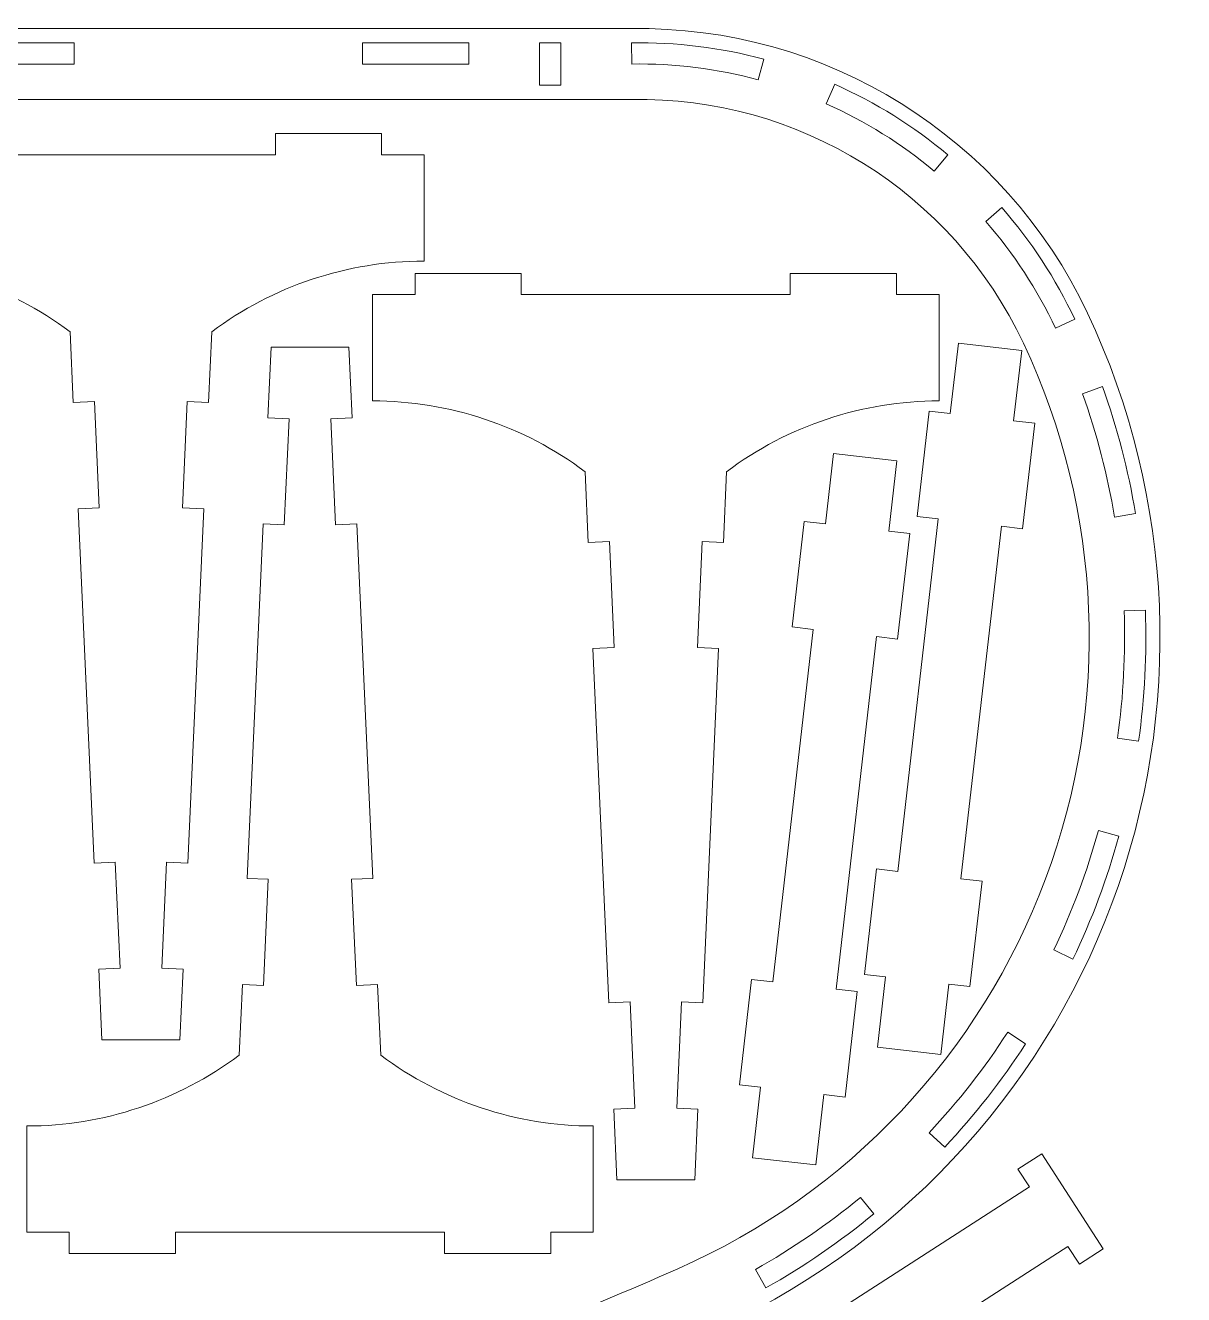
# Model space of a CAD drawing. Header units: millimetres. Extents: x -416 to 416, y -276 to 276.
# Drawn here: x 79.6 to 243.2, y 96.8 to 276 of the extents above; entities that cross this region are included whole.
import ezdxf

# ---------------------------------------------------------------- set-up
doc = ezdxf.new("R2010")
doc.units = ezdxf.units.MM
doc.header["$MEASUREMENT"] = 0
doc.layers.add('Camada 1', color=7, linetype='Continuous')

msp = doc.modelspace()

# ---------------------------------------------------------------- linework, layer by layer
at = {"layer": 'Camada 1', "color": 250, "lineweight": 20}
for points, knots in [([(165.113, 275.5761), (165.113, 275.5761), (-54.2609, 275.5761), (-54.2609, 275.5761), (-54.2609, 275.5761), (-54.2609, 275.5761), (-54.2609, -6.2133), (-54.2609, -6.2133), (-54.2609, -6.2133), (-54.2609, -6.2133), (37.3377, -6.2133), (37.3377, -6.2133), (37.3377, -6.2133), (50.4542, -6.3986), (62.3553, 1.44), (67.3646, 13.5637), (67.3646, 13.5637), (79.211, 42.2349), (102.8657, 64.3906), (132.2501, 74.3373), (132.2501, 74.3373), (147.0068, 79.3324), (161.5325, 84.9858), (175.7835, 91.2804), (175.7835, 91.2804), (202.2728, 102.9807), (222.9213, 124.873), (233.0539, 152.0006), (233.0539, 152.0006), (243.1864, 179.1282), (241.9459, 209.1964), (229.613, 235.3977), (229.613, 235.3977), (217.8864, 260.3105), (192.6439, 276.0346), (165.113, 275.5761)], [0, 0, 0, 0, 0.1, 0.1, 0.1, 0.1, 0.2, 0.2, 0.2, 0.2, 0.3, 0.3, 0.3, 0.3, 0.4, 0.4, 0.4, 0.4, 0.5, 0.5, 0.5, 0.5, 0.6, 0.6, 0.6, 0.6, 0.7, 0.7, 0.7, 0.7, 0.8, 0.8, 0.8, 0.8, 1, 1, 1, 1]), ([(86.4725, 270.5761), (86.4725, 270.5761), (71.4726, 270.5761), (71.4726, 270.5761), (71.4726, 270.5761), (71.4726, 270.5761), (71.4726, 273.5761), (71.4726, 273.5761), (71.4726, 273.5761), (71.4726, 273.5761), (86.4725, 273.5761), (86.4725, 273.5761), (86.4725, 273.5761), (86.4725, 273.5761), (86.4725, 270.5761), (86.4725, 270.5761)], [0, 0, 0, 0, 0.2, 0.2, 0.2, 0.2, 0.4, 0.4, 0.4, 0.4, 0.6, 0.6, 0.6, 0.6, 1, 1, 1, 1]), ([(127.2059, 270.5761), (127.2059, 270.5761), (127.2059, 273.5761), (127.2059, 273.5761), (127.2059, 273.5761), (127.2059, 273.5761), (142.2059, 273.5761), (142.2059, 273.5761), (142.2059, 273.5761), (142.2059, 273.5761), (142.2059, 270.5761), (142.2059, 270.5761), (142.2059, 270.5761), (142.2059, 270.5761), (127.2059, 270.5761), (127.2059, 270.5761)], [0, 0, 0, 0, 0.2, 0.2, 0.2, 0.2, 0.4, 0.4, 0.4, 0.4, 0.6, 0.6, 0.6, 0.6, 1, 1, 1, 1]), ([(152.2059, 267.5858), (152.2059, 267.5858), (152.2059, 273.5858), (152.2059, 273.5858), (152.2059, 273.5858), (152.2059, 273.5858), (155.2059, 273.5858), (155.2059, 273.5858), (155.2059, 273.5858), (155.2059, 273.5858), (155.2059, 267.5858), (155.2059, 267.5858), (155.2059, 267.5858), (155.2059, 267.5858), (152.2059, 267.5858), (152.2059, 267.5858)], [0, 0, 0, 0, 0.2, 0.2, 0.2, 0.2, 0.4, 0.4, 0.4, 0.4, 0.6, 0.6, 0.6, 0.6, 1, 1, 1, 1]), ([(165.2532, 270.5777), (165.2532, 270.5777), (165.2059, 273.5773), (165.2059, 273.5773), (165.2059, 273.5773), (171.5124, 273.6768), (177.8021, 272.8984), (183.8941, 271.2645), (183.8941, 271.2645), (183.8941, 271.2645), (183.117, 268.3669), (183.117, 268.3669), (183.117, 268.3669), (177.2937, 269.9287), (171.2815, 270.6728), (165.2532, 270.5777)], [0, 0, 0, 0, 0.2, 0.2, 0.2, 0.2, 0.4, 0.4, 0.4, 0.4, 0.6, 0.6, 0.6, 0.6, 1, 1, 1, 1]), ([(207.9759, 255.4489), (203.3509, 259.3165), (198.2102, 262.5219), (192.7018, 264.9727), (192.7018, 264.9727), (192.7018, 264.9727), (193.9214, 267.7137), (193.9214, 267.7137), (193.9214, 267.7137), (199.684, 265.1497), (205.0619, 261.7964), (209.9004, 257.7503), (209.9004, 257.7503), (209.9004, 257.7503), (207.9759, 255.4489), (207.9759, 255.4489)], [0, 0, 0, 0, 0.2, 0.2, 0.2, 0.2, 0.4, 0.4, 0.4, 0.4, 0.6, 0.6, 0.6, 0.6, 1, 1, 1, 1]), ([(-44.2609, 265.5761), (-44.2609, 265.5761), (165.1994, 265.5761), (165.1994, 265.5761), (165.1994, 265.5761), (188.8258, 266.0011), (210.5015, 252.519), (220.5654, 231.1384), (220.5654, 231.1384), (231.7509, 207.3749), (232.876, 180.1037), (223.686, 155.4996), (223.686, 155.4996), (214.496, 130.8956), (195.7683, 111.0397), (171.7431, 100.4279), (171.7431, 100.4279), (157.7652, 94.2539), (143.5178, 88.7088), (129.0438, 83.8093), (129.0438, 83.8093), (96.926, 72.9374), (71.0708, 48.7207), (58.1224, 17.3824), (58.1224, 17.3824), (54.6696, 9.0258), (46.4555, 3.6327), (37.415, 3.7867), (37.415, 3.7867), (37.415, 3.7867), (-44.2609, 3.7867), (-44.2609, 3.7867), (-44.2609, 3.7867), (-44.2609, 3.7867), (-44.2609, 265.5761), (-44.2609, 265.5761)], [0, 0, 0, 0, 0.1, 0.1, 0.1, 0.1, 0.2, 0.2, 0.2, 0.2, 0.3, 0.3, 0.3, 0.3, 0.4, 0.4, 0.4, 0.4, 0.5, 0.5, 0.5, 0.5, 0.6, 0.6, 0.6, 0.6, 0.7, 0.7, 0.7, 0.7, 0.8, 0.8, 0.8, 0.8, 1, 1, 1, 1]), ([(114.91, 257.7502), (114.91, 257.7502), (76.91, 257.7502), (76.91, 257.7502), (76.91, 257.7502), (76.91, 257.7502), (76.91, 260.7502), (76.91, 260.7502), (76.91, 260.7502), (76.91, 260.7502), (61.91, 260.7502), (61.91, 260.7502), (61.91, 260.7502), (61.91, 260.7502), (61.91, 257.7502), (61.91, 257.7502), (61.91, 257.7502), (61.91, 257.7502), (55.91, 257.7502), (55.91, 257.7502), (55.91, 257.7502), (55.91, 257.7502), (55.91, 242.7502), (55.91, 242.7502), (55.91, 242.7502), (66.7285, 242.7502), (77.2552, 239.2413), (85.91, 232.7502), (85.91, 232.7502), (85.91, 232.7502), (86.3595, 222.7603), (86.3595, 222.7603), (86.3595, 222.7603), (86.3595, 222.7603), (89.3565, 222.8952), (89.3565, 222.8952), (89.3565, 222.8952), (89.3565, 222.8952), (90.0308, 207.9103), (90.0308, 207.9103), (90.0308, 207.9103), (90.0308, 207.9103), (87.0339, 207.7755), (87.0339, 207.7755), (87.0339, 207.7755), (87.0339, 207.7755), (89.2861, 157.7249), (89.2861, 157.7249), (89.2861, 157.7249), (89.2861, 157.7249), (92.2831, 157.8598), (92.2831, 157.8598), (92.2831, 157.8598), (92.2831, 157.8598), (92.9574, 142.875), (92.9574, 142.875), (92.9574, 142.875), (92.9574, 142.875), (89.9605, 142.7401), (89.9605, 142.7401), (89.9605, 142.7401), (89.9605, 142.7401), (90.41, 132.7502), (90.41, 132.7502), (90.41, 132.7502), (90.41, 132.7502), (101.41, 132.7502), (101.41, 132.7502), (101.41, 132.7502), (101.41, 132.7502), (101.8595, 142.7401), (101.8595, 142.7401), (101.8595, 142.7401), (101.8595, 142.7401), (98.8626, 142.875), (98.8626, 142.875), (98.8626, 142.875), (98.8626, 142.875), (99.5369, 157.8598), (99.5369, 157.8598), (99.5369, 157.8598), (99.5369, 157.8598), (102.5339, 157.7249), (102.5339, 157.7249), (102.5339, 157.7249), (102.5339, 157.7249), (104.7861, 207.7755), (104.7861, 207.7755), (104.7861, 207.7755), (104.7861, 207.7755), (101.7892, 207.9103), (101.7892, 207.9103), (101.7892, 207.9103), (101.7892, 207.9103), (102.4635, 222.8952), (102.4635, 222.8952), (102.4635, 222.8952), (102.4635, 222.8952), (105.4605, 222.7603), (105.4605, 222.7603), (105.4605, 222.7603), (105.4605, 222.7603), (105.91, 232.7502), (105.91, 232.7502), (105.91, 232.7502), (114.5648, 239.2413), (125.0915, 242.7502), (135.91, 242.7502), (135.91, 242.7502), (135.91, 242.7502), (135.91, 257.7502), (135.91, 257.7502), (135.91, 257.7502), (135.91, 257.7502), (129.91, 257.7502), (129.91, 257.7502), (129.91, 257.7502), (129.91, 257.7502), (129.91, 260.7502), (129.91, 260.7502), (129.91, 260.7502), (129.91, 260.7502), (114.91, 260.7502), (114.91, 260.7502), (114.91, 260.7502), (114.91, 260.7502), (114.91, 257.7502), (114.91, 257.7502)], [0, 0, 0, 0, 0.03030303, 0.03030303, 0.03030303, 0.03030303, 0.06060606, 0.06060606, 0.06060606, 0.06060606, 0.09090909, 0.09090909, 0.09090909, 0.09090909, 0.12121212, 0.12121212, 0.12121212, 0.12121212, 0.15151515, 0.15151515, 0.15151515, 0.15151515, 0.18181818, 0.18181818, 0.18181818, 0.18181818, 0.21212121, 0.21212121, 0.21212121, 0.21212121, 0.24242424, 0.24242424, 0.24242424, 0.24242424, 0.27272727, 0.27272727, 0.27272727, 0.27272727, 0.3030303, 0.3030303, 0.3030303, 0.3030303, 0.33333333, 0.33333333, 0.33333333, 0.33333333, 0.36363636, 0.36363636, 0.36363636, 0.36363636, 0.39393939, 0.39393939, 0.39393939, 0.39393939, 0.42424242, 0.42424242, 0.42424242, 0.42424242, 0.45454545, 0.45454545, 0.45454545, 0.45454545, 0.48484848, 0.48484848, 0.48484848, 0.48484848, 0.51515152, 0.51515152, 0.51515152, 0.51515152, 0.54545455, 0.54545455, 0.54545455, 0.54545455, 0.57575758, 0.57575758, 0.57575758, 0.57575758, 0.60606061, 0.60606061, 0.60606061, 0.60606061, 0.63636364, 0.63636364, 0.63636364, 0.63636364, 0.66666667, 0.66666667, 0.66666667, 0.66666667, 0.6969697, 0.6969697, 0.6969697, 0.6969697, 0.72727273, 0.72727273, 0.72727273, 0.72727273, 0.75757576, 0.75757576, 0.75757576, 0.75757576, 0.78787879, 0.78787879, 0.78787879, 0.78787879, 0.81818182, 0.81818182, 0.81818182, 0.81818182, 0.84848485, 0.84848485, 0.84848485, 0.84848485, 0.87878788, 0.87878788, 0.87878788, 0.87878788, 0.90909091, 0.90909091, 0.90909091, 0.90909091, 0.93939394, 0.93939394, 0.93939394, 0.93939394, 1, 1, 1, 1]), ([(225.0891, 233.2683), (222.5214, 238.7232), (219.2073, 243.7944), (215.242, 248.336), (215.242, 248.336), (215.242, 248.336), (217.5019, 250.3091), (217.5019, 250.3091), (217.5019, 250.3091), (221.6502, 245.5579), (225.1172, 240.2526), (227.8034, 234.5459), (227.8034, 234.5459), (227.8034, 234.5459), (225.0891, 233.2683), (225.0891, 233.2683)], [0, 0, 0, 0, 0.2, 0.2, 0.2, 0.2, 0.4, 0.4, 0.4, 0.4, 0.6, 0.6, 0.6, 0.6, 1, 1, 1, 1]), ([(187.6367, 238.0068), (187.6367, 238.0068), (149.6367, 238.0068), (149.6367, 238.0068), (149.6367, 238.0068), (149.6367, 238.0068), (149.6367, 241.0068), (149.6367, 241.0068), (149.6367, 241.0068), (149.6367, 241.0068), (134.6367, 241.0068), (134.6367, 241.0068), (134.6367, 241.0068), (134.6367, 241.0068), (134.6367, 238.0068), (134.6367, 238.0068), (134.6367, 238.0068), (134.6367, 238.0068), (128.6367, 238.0068), (128.6367, 238.0068), (128.6367, 238.0068), (128.6367, 238.0068), (128.6367, 223.0068), (128.6367, 223.0068), (128.6367, 223.0068), (139.4552, 223.0068), (149.9819, 219.4979), (158.6367, 213.0068), (158.6367, 213.0068), (158.6367, 213.0068), (159.0862, 203.0169), (159.0862, 203.0169), (159.0862, 203.0169), (159.0862, 203.0169), (162.0832, 203.1518), (162.0832, 203.1518), (162.0832, 203.1518), (162.0832, 203.1518), (162.7575, 188.1669), (162.7575, 188.1669), (162.7575, 188.1669), (162.7575, 188.1669), (159.7606, 188.0321), (159.7606, 188.0321), (159.7606, 188.0321), (159.7606, 188.0321), (162.0128, 137.9815), (162.0128, 137.9815), (162.0128, 137.9815), (162.0128, 137.9815), (165.0098, 138.1164), (165.0098, 138.1164), (165.0098, 138.1164), (165.0098, 138.1164), (165.6841, 123.1316), (165.6841, 123.1316), (165.6841, 123.1316), (165.6841, 123.1316), (162.6872, 122.9967), (162.6872, 122.9967), (162.6872, 122.9967), (162.6872, 122.9967), (163.1367, 113.0068), (163.1367, 113.0068), (163.1367, 113.0068), (163.1367, 113.0068), (174.1367, 113.0068), (174.1367, 113.0068), (174.1367, 113.0068), (174.1367, 113.0068), (174.5862, 122.9967), (174.5862, 122.9967), (174.5862, 122.9967), (174.5862, 122.9967), (171.5893, 123.1316), (171.5893, 123.1316), (171.5893, 123.1316), (171.5893, 123.1316), (172.2636, 138.1164), (172.2636, 138.1164), (172.2636, 138.1164), (172.2636, 138.1164), (175.2606, 137.9815), (175.2606, 137.9815), (175.2606, 137.9815), (175.2606, 137.9815), (177.5128, 188.0321), (177.5128, 188.0321), (177.5128, 188.0321), (177.5128, 188.0321), (174.5159, 188.1669), (174.5159, 188.1669), (174.5159, 188.1669), (174.5159, 188.1669), (175.1902, 203.1518), (175.1902, 203.1518), (175.1902, 203.1518), (175.1902, 203.1518), (178.1872, 203.0169), (178.1872, 203.0169), (178.1872, 203.0169), (178.1872, 203.0169), (178.6367, 213.0068), (178.6367, 213.0068), (178.6367, 213.0068), (187.2915, 219.4979), (197.8182, 223.0068), (208.6367, 223.0068), (208.6367, 223.0068), (208.6367, 223.0068), (208.6367, 238.0068), (208.6367, 238.0068), (208.6367, 238.0068), (208.6367, 238.0068), (202.6367, 238.0068), (202.6367, 238.0068), (202.6367, 238.0068), (202.6367, 238.0068), (202.6367, 241.0068), (202.6367, 241.0068), (202.6367, 241.0068), (202.6367, 241.0068), (187.6367, 241.0068), (187.6367, 241.0068), (187.6367, 241.0068), (187.6367, 241.0068), (187.6367, 238.0068), (187.6367, 238.0068)], [0, 0, 0, 0, 0.03030303, 0.03030303, 0.03030303, 0.03030303, 0.06060606, 0.06060606, 0.06060606, 0.06060606, 0.09090909, 0.09090909, 0.09090909, 0.09090909, 0.12121212, 0.12121212, 0.12121212, 0.12121212, 0.15151515, 0.15151515, 0.15151515, 0.15151515, 0.18181818, 0.18181818, 0.18181818, 0.18181818, 0.21212121, 0.21212121, 0.21212121, 0.21212121, 0.24242424, 0.24242424, 0.24242424, 0.24242424, 0.27272727, 0.27272727, 0.27272727, 0.27272727, 0.3030303, 0.3030303, 0.3030303, 0.3030303, 0.33333333, 0.33333333, 0.33333333, 0.33333333, 0.36363636, 0.36363636, 0.36363636, 0.36363636, 0.39393939, 0.39393939, 0.39393939, 0.39393939, 0.42424242, 0.42424242, 0.42424242, 0.42424242, 0.45454545, 0.45454545, 0.45454545, 0.45454545, 0.48484848, 0.48484848, 0.48484848, 0.48484848, 0.51515152, 0.51515152, 0.51515152, 0.51515152, 0.54545455, 0.54545455, 0.54545455, 0.54545455, 0.57575758, 0.57575758, 0.57575758, 0.57575758, 0.60606061, 0.60606061, 0.60606061, 0.60606061, 0.63636364, 0.63636364, 0.63636364, 0.63636364, 0.66666667, 0.66666667, 0.66666667, 0.66666667, 0.6969697, 0.6969697, 0.6969697, 0.6969697, 0.72727273, 0.72727273, 0.72727273, 0.72727273, 0.75757576, 0.75757576, 0.75757576, 0.75757576, 0.78787879, 0.78787879, 0.78787879, 0.78787879, 0.81818182, 0.81818182, 0.81818182, 0.81818182, 0.84848485, 0.84848485, 0.84848485, 0.84848485, 0.87878788, 0.87878788, 0.87878788, 0.87878788, 0.90909091, 0.90909091, 0.90909091, 0.90909091, 0.93939394, 0.93939394, 0.93939394, 0.93939394, 1, 1, 1, 1]), ([(100.7864, 105.6025), (100.7864, 105.6025), (138.7864, 105.6025), (138.7864, 105.6025), (138.7864, 105.6025), (138.7864, 105.6025), (138.7864, 102.6025), (138.7864, 102.6025), (138.7864, 102.6025), (138.7864, 102.6025), (153.7864, 102.6025), (153.7864, 102.6025), (153.7864, 102.6025), (153.7864, 102.6025), (153.7864, 105.6025), (153.7864, 105.6025), (153.7864, 105.6025), (153.7864, 105.6025), (159.7864, 105.6025), (159.7864, 105.6025), (159.7864, 105.6025), (159.7864, 105.6025), (159.7864, 120.6025), (159.7864, 120.6025), (159.7864, 120.6025), (148.9679, 120.6025), (138.4412, 124.1114), (129.7864, 130.6025), (129.7864, 130.6025), (129.7864, 130.6025), (129.3369, 140.5924), (129.3369, 140.5924), (129.3369, 140.5924), (129.3369, 140.5924), (126.3399, 140.4575), (126.3399, 140.4575), (126.3399, 140.4575), (126.3399, 140.4575), (125.6656, 155.4424), (125.6656, 155.4424), (125.6656, 155.4424), (125.6656, 155.4424), (128.6625, 155.5772), (128.6625, 155.5772), (128.6625, 155.5772), (128.6625, 155.5772), (126.4103, 205.6278), (126.4103, 205.6278), (126.4103, 205.6278), (126.4103, 205.6278), (123.4133, 205.4929), (123.4133, 205.4929), (123.4133, 205.4929), (123.4133, 205.4929), (122.739, 220.4777), (122.739, 220.4777), (122.739, 220.4777), (122.739, 220.4777), (125.7359, 220.6126), (125.7359, 220.6126), (125.7359, 220.6126), (125.7359, 220.6126), (125.2864, 230.6025), (125.2864, 230.6025), (125.2864, 230.6025), (125.2864, 230.6025), (114.2864, 230.6025), (114.2864, 230.6025), (114.2864, 230.6025), (114.2864, 230.6025), (113.8369, 220.6126), (113.8369, 220.6126), (113.8369, 220.6126), (113.8369, 220.6126), (116.8338, 220.4777), (116.8338, 220.4777), (116.8338, 220.4777), (116.8338, 220.4777), (116.1595, 205.4929), (116.1595, 205.4929), (116.1595, 205.4929), (116.1595, 205.4929), (113.1625, 205.6278), (113.1625, 205.6278), (113.1625, 205.6278), (113.1625, 205.6278), (110.9103, 155.5772), (110.9103, 155.5772), (110.9103, 155.5772), (110.9103, 155.5772), (113.9072, 155.4424), (113.9072, 155.4424), (113.9072, 155.4424), (113.9072, 155.4424), (113.2329, 140.4575), (113.2329, 140.4575), (113.2329, 140.4575), (113.2329, 140.4575), (110.2359, 140.5924), (110.2359, 140.5924), (110.2359, 140.5924), (110.2359, 140.5924), (109.7864, 130.6025), (109.7864, 130.6025), (109.7864, 130.6025), (101.1316, 124.1114), (90.6049, 120.6025), (79.7864, 120.6025), (79.7864, 120.6025), (79.7864, 120.6025), (79.7864, 105.6025), (79.7864, 105.6025), (79.7864, 105.6025), (79.7864, 105.6025), (85.7864, 105.6025), (85.7864, 105.6025), (85.7864, 105.6025), (85.7864, 105.6025), (85.7864, 102.6025), (85.7864, 102.6025), (85.7864, 102.6025), (85.7864, 102.6025), (100.7864, 102.6025), (100.7864, 102.6025), (100.7864, 102.6025), (100.7864, 102.6025), (100.7864, 105.6025), (100.7864, 105.6025)], [0, 0, 0, 0, 0.03030303, 0.03030303, 0.03030303, 0.03030303, 0.06060606, 0.06060606, 0.06060606, 0.06060606, 0.09090909, 0.09090909, 0.09090909, 0.09090909, 0.12121212, 0.12121212, 0.12121212, 0.12121212, 0.15151515, 0.15151515, 0.15151515, 0.15151515, 0.18181818, 0.18181818, 0.18181818, 0.18181818, 0.21212121, 0.21212121, 0.21212121, 0.21212121, 0.24242424, 0.24242424, 0.24242424, 0.24242424, 0.27272727, 0.27272727, 0.27272727, 0.27272727, 0.3030303, 0.3030303, 0.3030303, 0.3030303, 0.33333333, 0.33333333, 0.33333333, 0.33333333, 0.36363636, 0.36363636, 0.36363636, 0.36363636, 0.39393939, 0.39393939, 0.39393939, 0.39393939, 0.42424242, 0.42424242, 0.42424242, 0.42424242, 0.45454545, 0.45454545, 0.45454545, 0.45454545, 0.48484848, 0.48484848, 0.48484848, 0.48484848, 0.51515152, 0.51515152, 0.51515152, 0.51515152, 0.54545455, 0.54545455, 0.54545455, 0.54545455, 0.57575758, 0.57575758, 0.57575758, 0.57575758, 0.60606061, 0.60606061, 0.60606061, 0.60606061, 0.63636364, 0.63636364, 0.63636364, 0.63636364, 0.66666667, 0.66666667, 0.66666667, 0.66666667, 0.6969697, 0.6969697, 0.6969697, 0.6969697, 0.72727273, 0.72727273, 0.72727273, 0.72727273, 0.75757576, 0.75757576, 0.75757576, 0.75757576, 0.78787879, 0.78787879, 0.78787879, 0.78787879, 0.81818182, 0.81818182, 0.81818182, 0.81818182, 0.84848485, 0.84848485, 0.84848485, 0.84848485, 0.87878788, 0.87878788, 0.87878788, 0.87878788, 0.90909091, 0.90909091, 0.90909091, 0.90909091, 0.93939394, 0.93939394, 0.93939394, 0.93939394, 1, 1, 1, 1]), ([(198.1073, 141.9949), (198.1073, 141.9949), (201.0877, 141.6523), (201.0877, 141.6523), (201.0877, 141.6523), (201.0877, 141.6523), (199.9458, 131.7177), (199.9458, 131.7177), (199.9458, 131.7177), (199.9458, 131.7177), (208.887, 130.69), (208.887, 130.69), (208.887, 130.69), (208.887, 130.69), (210.0289, 140.6246), (210.0289, 140.6246), (210.0289, 140.6246), (210.0289, 140.6246), (213.0092, 140.2821), (213.0092, 140.2821), (213.0092, 140.2821), (213.0092, 140.2821), (214.7221, 155.1839), (214.7221, 155.1839), (214.7221, 155.1839), (214.7221, 155.1839), (211.7417, 155.5265), (211.7417, 155.5265), (211.7417, 155.5265), (211.7417, 155.5265), (217.4627, 205.3), (217.4627, 205.3), (217.4627, 205.3), (217.4627, 205.3), (220.443, 204.9574), (220.443, 204.9574), (220.443, 204.9574), (220.443, 204.9574), (222.1559, 219.8593), (222.1559, 219.8593), (222.1559, 219.8593), (222.1559, 219.8593), (219.1755, 220.2019), (219.1755, 220.2019), (219.1755, 220.2019), (219.1755, 220.2019), (220.3174, 230.1365), (220.3174, 230.1365), (220.3174, 230.1365), (220.3174, 230.1365), (211.3762, 231.1642), (211.3762, 231.1642), (211.3762, 231.1642), (211.3762, 231.1642), (210.2343, 221.2296), (210.2343, 221.2296), (210.2343, 221.2296), (210.2343, 221.2296), (207.254, 221.5721), (207.254, 221.5721), (207.254, 221.5721), (207.254, 221.5721), (205.5411, 206.6703), (205.5411, 206.6703), (205.5411, 206.6703), (205.5411, 206.6703), (208.5215, 206.3277), (208.5215, 206.3277), (208.5215, 206.3277), (208.5215, 206.3277), (202.8005, 156.5542), (202.8005, 156.5542), (202.8005, 156.5542), (202.8005, 156.5542), (199.8202, 156.8968), (199.8202, 156.8968), (199.8202, 156.8968), (199.8202, 156.8968), (198.1073, 141.9949), (198.1073, 141.9949)], [0, 0, 0, 0, 0.04761905, 0.04761905, 0.04761905, 0.04761905, 0.0952381, 0.0952381, 0.0952381, 0.0952381, 0.14285714, 0.14285714, 0.14285714, 0.14285714, 0.19047619, 0.19047619, 0.19047619, 0.19047619, 0.23809524, 0.23809524, 0.23809524, 0.23809524, 0.28571429, 0.28571429, 0.28571429, 0.28571429, 0.33333333, 0.33333333, 0.33333333, 0.33333333, 0.38095238, 0.38095238, 0.38095238, 0.38095238, 0.42857143, 0.42857143, 0.42857143, 0.42857143, 0.47619048, 0.47619048, 0.47619048, 0.47619048, 0.52380952, 0.52380952, 0.52380952, 0.52380952, 0.57142857, 0.57142857, 0.57142857, 0.57142857, 0.61904762, 0.61904762, 0.61904762, 0.61904762, 0.66666667, 0.66666667, 0.66666667, 0.66666667, 0.71428571, 0.71428571, 0.71428571, 0.71428571, 0.76190476, 0.76190476, 0.76190476, 0.76190476, 0.80952381, 0.80952381, 0.80952381, 0.80952381, 0.85714286, 0.85714286, 0.85714286, 0.85714286, 0.9047619, 0.9047619, 0.9047619, 0.9047619, 1, 1, 1, 1]), ([(233.4319, 206.603), (232.4355, 212.5314), (230.9196, 218.3608), (228.9015, 224.0235), (228.9015, 224.0235), (228.9015, 224.0235), (231.7274, 225.0306), (231.7274, 225.0306), (231.7274, 225.0306), (233.8045, 219.2021), (235.3649, 213.2022), (236.3904, 207.1002), (236.3904, 207.1002), (236.3904, 207.1002), (233.4319, 206.603), (233.4319, 206.603)], [0, 0, 0, 0, 0.2, 0.2, 0.2, 0.2, 0.4, 0.4, 0.4, 0.4, 0.6, 0.6, 0.6, 0.6, 1, 1, 1, 1]), ([(180.4594, 126.4055), (180.4594, 126.4055), (183.4398, 126.0629), (183.4398, 126.0629), (183.4398, 126.0629), (183.4398, 126.0629), (182.2979, 116.1283), (182.2979, 116.1283), (182.2979, 116.1283), (182.2979, 116.1283), (191.2391, 115.1006), (191.2391, 115.1006), (191.2391, 115.1006), (191.2391, 115.1006), (192.381, 125.0352), (192.381, 125.0352), (192.381, 125.0352), (192.381, 125.0352), (195.3613, 124.6927), (195.3613, 124.6927), (195.3613, 124.6927), (195.3613, 124.6927), (197.0742, 139.5945), (197.0742, 139.5945), (197.0742, 139.5945), (197.0742, 139.5945), (194.0938, 139.9371), (194.0938, 139.9371), (194.0938, 139.9371), (194.0938, 139.9371), (199.8148, 189.7106), (199.8148, 189.7106), (199.8148, 189.7106), (199.8148, 189.7106), (202.7951, 189.368), (202.7951, 189.368), (202.7951, 189.368), (202.7951, 189.368), (204.508, 204.2699), (204.508, 204.2699), (204.508, 204.2699), (204.508, 204.2699), (201.5276, 204.6125), (201.5276, 204.6125), (201.5276, 204.6125), (201.5276, 204.6125), (202.6695, 214.5471), (202.6695, 214.5471), (202.6695, 214.5471), (202.6695, 214.5471), (193.7283, 215.5748), (193.7283, 215.5748), (193.7283, 215.5748), (193.7283, 215.5748), (192.5864, 205.6402), (192.5864, 205.6402), (192.5864, 205.6402), (192.5864, 205.6402), (189.6061, 205.9827), (189.6061, 205.9827), (189.6061, 205.9827), (189.6061, 205.9827), (187.8932, 191.0809), (187.8932, 191.0809), (187.8932, 191.0809), (187.8932, 191.0809), (190.8736, 190.7383), (190.8736, 190.7383), (190.8736, 190.7383), (190.8736, 190.7383), (185.1526, 140.9648), (185.1526, 140.9648), (185.1526, 140.9648), (185.1526, 140.9648), (182.1723, 141.3074), (182.1723, 141.3074), (182.1723, 141.3074), (182.1723, 141.3074), (180.4594, 126.4055), (180.4594, 126.4055)], [0, 0, 0, 0, 0.04761905, 0.04761905, 0.04761905, 0.04761905, 0.0952381, 0.0952381, 0.0952381, 0.0952381, 0.14285714, 0.14285714, 0.14285714, 0.14285714, 0.19047619, 0.19047619, 0.19047619, 0.19047619, 0.23809524, 0.23809524, 0.23809524, 0.23809524, 0.28571429, 0.28571429, 0.28571429, 0.28571429, 0.33333333, 0.33333333, 0.33333333, 0.33333333, 0.38095238, 0.38095238, 0.38095238, 0.38095238, 0.42857143, 0.42857143, 0.42857143, 0.42857143, 0.47619048, 0.47619048, 0.47619048, 0.47619048, 0.52380952, 0.52380952, 0.52380952, 0.52380952, 0.57142857, 0.57142857, 0.57142857, 0.57142857, 0.61904762, 0.61904762, 0.61904762, 0.61904762, 0.66666667, 0.66666667, 0.66666667, 0.66666667, 0.71428571, 0.71428571, 0.71428571, 0.71428571, 0.76190476, 0.76190476, 0.76190476, 0.76190476, 0.80952381, 0.80952381, 0.80952381, 0.80952381, 0.85714286, 0.85714286, 0.85714286, 0.85714286, 0.9047619, 0.9047619, 0.9047619, 0.9047619, 1, 1, 1, 1]), ([(233.8545, 175.3688), (234.6901, 181.3219), (235.0003, 187.3369), (234.7815, 193.3449), (234.7815, 193.3449), (234.7815, 193.3449), (237.7796, 193.4535), (237.7796, 193.4535), (237.7796, 193.4535), (238.0047, 187.2703), (237.6854, 181.0792), (236.8254, 174.9519), (236.8254, 174.9519), (236.8254, 174.9519), (233.8545, 175.3688), (233.8545, 175.3688)], [0, 0, 0, 0, 0.2, 0.2, 0.2, 0.2, 0.4, 0.4, 0.4, 0.4, 0.6, 0.6, 0.6, 0.6, 1, 1, 1, 1]), ([(224.8501, 145.4578), (227.4399, 150.8829), (229.5474, 156.5254), (231.1483, 162.3199), (231.1483, 162.3199), (231.1483, 162.3199), (234.04, 161.521), (234.04, 161.521), (234.04, 161.521), (232.3923, 155.5569), (230.223, 149.7493), (227.5574, 144.1653), (227.5574, 144.1653), (227.5574, 144.1653), (224.8501, 145.4578), (224.8501, 145.4578)], [0, 0, 0, 0, 0.2, 0.2, 0.2, 0.2, 0.4, 0.4, 0.4, 0.4, 0.6, 0.6, 0.6, 0.6, 1, 1, 1, 1]), ([(207.2548, 119.6478), (211.3584, 124.041), (215.0675, 128.7867), (218.3393, 133.83), (218.3393, 133.83), (218.3393, 133.83), (220.8561, 132.1973), (220.8561, 132.1973), (220.8561, 132.1973), (217.4885, 127.0064), (213.6708, 122.1218), (209.4471, 117.6), (209.4471, 117.6), (209.4471, 117.6), (207.2548, 119.6478), (207.2548, 119.6478)], [0, 0, 0, 0, 0.2, 0.2, 0.2, 0.2, 0.4, 0.4, 0.4, 0.4, 0.6, 0.6, 0.6, 0.6, 1, 1, 1, 1]), ([(221.4173, 111.998), (221.4173, 111.998), (73.4943, 16.6314), (73.4943, 16.6314), (73.4943, 16.6314), (73.4943, 16.6314), (78.9129, 8.2266), (78.9129, 8.2266), (78.9129, 8.2266), (78.9129, 8.2266), (226.8359, 103.5933), (226.8359, 103.5933), (226.8359, 103.5933), (226.8359, 103.5933), (228.4614, 101.0719), (228.4614, 101.0719), (228.4614, 101.0719), (228.4614, 101.0719), (231.8233, 103.2393), (231.8233, 103.2393), (231.8233, 103.2393), (231.8233, 103.2393), (223.1536, 116.6868), (223.1536, 116.6868), (223.1536, 116.6868), (223.1536, 116.6868), (219.7918, 114.5194), (219.7918, 114.5194), (219.7918, 114.5194), (219.7918, 114.5194), (221.4173, 111.998), (221.4173, 111.998)], [0, 0, 0, 0, 0.11111111, 0.11111111, 0.11111111, 0.11111111, 0.22222222, 0.22222222, 0.22222222, 0.22222222, 0.33333333, 0.33333333, 0.33333333, 0.33333333, 0.44444444, 0.44444444, 0.44444444, 0.44444444, 0.55555556, 0.55555556, 0.55555556, 0.55555556, 0.66666667, 0.66666667, 0.66666667, 0.66666667, 0.77777778, 0.77777778, 0.77777778, 0.77777778, 1, 1, 1, 1]), ([(182.7028, 100.3359), (187.939, 103.2892), (192.9052, 106.6973), (197.5441, 110.521), (197.5441, 110.521), (197.5441, 110.521), (199.4522, 108.206), (199.4522, 108.206), (199.4522, 108.206), (194.6776, 104.2704), (189.566, 100.7625), (184.1765, 97.7229), (184.1765, 97.7229), (184.1765, 97.7229), (182.7028, 100.3359), (182.7028, 100.3359)], [0, 0, 0, 0, 0.2, 0.2, 0.2, 0.2, 0.4, 0.4, 0.4, 0.4, 0.6, 0.6, 0.6, 0.6, 1, 1, 1, 1])]:
    msp.add_open_spline(points, degree=3, knots=knots, dxfattribs=at)

doc.saveas('drawing.dxf')
